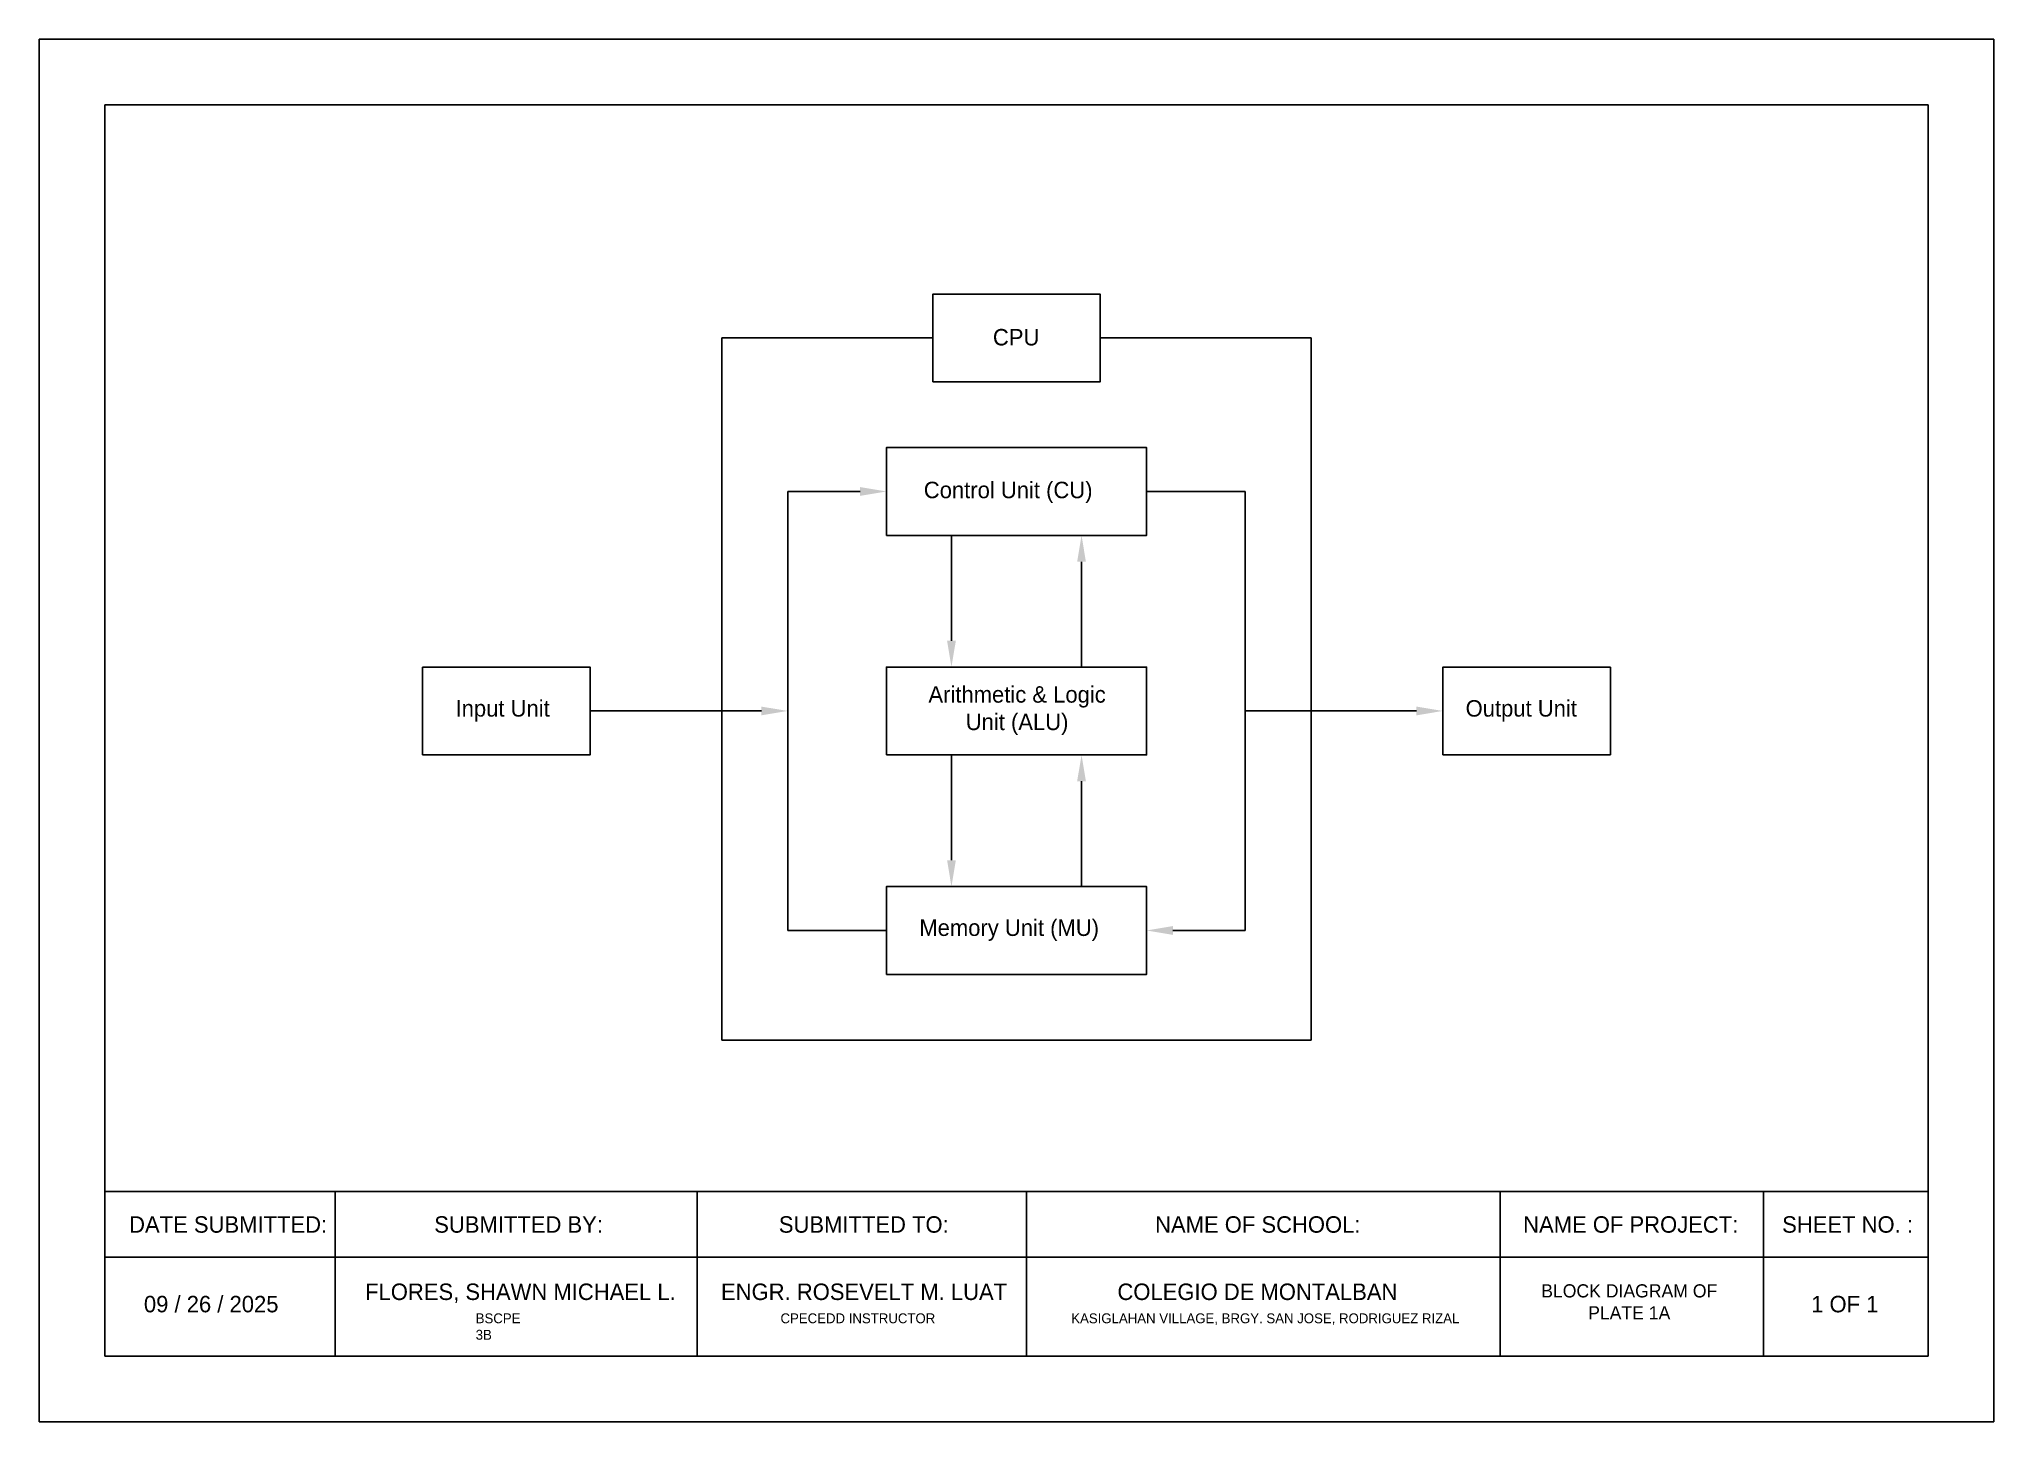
# Model space of a CAD drawing. Header units: millimetres. Extents: x 1499 to 1796, y 1757 to 1967.
import ezdxf

# ---------------------------------------------------------------- set-up
doc = ezdxf.new("R2010")
doc.units = ezdxf.units.MM
doc.styles.add('CEDD TEMP', font='GOTHIC.TTF')

msp = doc.modelspace()

# ---------------------------------------------------------------- linework, layer by layer
for p, q in [((1499.01, 1757.2), (1499.01, 1967.2)), ((1499.01, 1967.2), (1796.01, 1967.2)), ((1796.01, 1757.2), (1796.01, 1967.2)), ((1796.01, 1967.2), (1796.01, 1757.2)), ((1509.01, 1767.2), (1509.01, 1957.2)), ((1509.01, 1957.2), (1786.01, 1957.2)), ((1786.01, 1957.2), (1786.01, 1767.2)), ((1634.78, 1921.81), (1602.75, 1921.81)), ((1602.75, 1815.16), (1602.75, 1921.81)), ((1660.25, 1921.81), (1692.28, 1921.81)), ((1692.28, 1815.16), (1692.28, 1921.81)), ((1612.75, 1831.83), (1612.75, 1898.5)), ((1667.28, 1898.5), (1682.28, 1898.5)), ((1682.28, 1898.5), (1682.28, 1831.83)), ((1637.63, 1891.83), (1627.75, 1891.83)), ((1667.28, 1871.83), (1647.51, 1871.83)), ((1627.75, 1831.83), (1612.75, 1831.83)), ((1602.75, 1815.16), (1692.28, 1815.16)), ((1509.01, 1792.2), (1786.01, 1792.2)), ((1544.01, 1767.2), (1544.01, 1792.2)), ((1599.01, 1767.2), (1599.01, 1792.2)), ((1649.01, 1767.2), (1649.01, 1792.2)), ((1721.01, 1792.2), (1721.01, 1767.2)), ((1761.01, 1792.2), (1761.01, 1767.2)), ((1509.01, 1782.2), (1786.01, 1782.2)), ((1509.01, 1767.2), (1786.01, 1767.2)), ((1499.01, 1757.2), (1796.01, 1757.2))]:
    msp.add_line(p, q)
for points in [[(1634.78, 1915.17), (1634.78, 1928.45), (1660.25, 1928.45), (1660.25, 1915.17)], [(1627.75, 1891.83), (1627.75, 1905.17), (1667.28, 1905.17), (1667.28, 1891.83)], [(1557.29, 1858.52), (1557.29, 1871.81), (1582.75, 1871.81), (1582.75, 1858.52)], [(1627.75, 1858.5), (1627.75, 1871.83), (1667.28, 1871.83), (1667.28, 1858.5)], [(1712.28, 1858.52), (1712.28, 1871.81), (1737.74, 1871.81), (1737.74, 1858.52)], [(1627.75, 1825.16), (1627.75, 1838.5), (1667.28, 1838.5), (1667.28, 1825.16)]]:
    msp.add_lwpolyline(points, close=True)
at = {"linetype": 'ByBlock', "lineweight": -2}
for points in [[(1623.75, 1898.5), (1612.75, 1898.5)], [(1637.63, 1875.83), (1637.63, 1891.83)], [(1657.4, 1887.83), (1657.4, 1871.83)], [(1608.75, 1865.17), (1582.75, 1865.17)], [(1708.28, 1865.17), (1682.28, 1865.17)], [(1637.63, 1842.5), (1637.63, 1858.5)], [(1657.4, 1854.5), (1657.4, 1838.5)], [(1671.28, 1831.83), (1682.28, 1831.83)]]:
    msp.add_lwpolyline(points, dxfattribs=at)
for points in [[(1623.75, 1899.17), (1627.75, 1898.5), (1623.75, 1897.83)], [(1656.73, 1887.83), (1657.4, 1891.83), (1658.06, 1887.83)], [(1638.3, 1875.83), (1637.63, 1871.83), (1636.97, 1875.83)], [(1608.75, 1865.83), (1612.75, 1865.17), (1608.75, 1864.5)], [(1708.28, 1865.83), (1712.28, 1865.17), (1708.28, 1864.5)], [(1656.73, 1854.5), (1657.4, 1858.5), (1658.06, 1854.5)], [(1638.3, 1842.5), (1637.63, 1838.5), (1636.97, 1842.5)], [(1671.28, 1831.16), (1667.28, 1831.83), (1671.28, 1832.5)]]:
    msp.add_solid(points)

# ---------------------------------------------------------------- texts
at = {"attachment_point": 1, "style": 'CEDD TEMP'}
for s, insert, char_height, width in [('CPU', (1643.93, 1923.18), 2.5, 6.8826), ('Control Unit (CU)', (1633.43, 1899.98), 2.5, 27.8887), ('\\pxqc;Arithmetic & Logic\\PUnit (ALU)', (1632.18, 1868.93), 2.5, 30.8476), ('Input Unit', (1562.29, 1866.81), 2.5, 15.7541), ('Output Unit', (1715.75, 1866.81), 2.5, 19.165), ('Memory Unit (MU)', (1632.75, 1833.5), 2.5, 29.7412), ('DATE SUBMITTED:', (1512.69, 1788.43), 2.5, 28.8159), ('SUBMITTED BY:', (1559.05, 1788.43), 2.5, 25.4804), ('SUBMITTED TO:', (1611.4, 1788.43), 2.5, 25.9387), ('NAME OF SCHOOL:', (1668.57, 1788.43), 2.5, 34.611), ('NAME OF PROJECT:', (1724.49, 1788.43), 2.5, 34.611), ('SHEET NO. :', (1763.84, 1788.43), 2.5, 20.6874), ('09 / 26 / 2025', (1514.94, 1776.34), 2.5, 22.2004), ('FLORES, SHAWN MICHAEL L.', (1548.55, 1778.21), 2.5, 46.0991), ('ENGR. ROSEVELT M. LUAT', (1602.62, 1778.21), 2.5, 41.6548), ('COLEGIO DE MONTALBAN', (1662.85, 1778.21), 2.5, 43.8914), ('\\pxqc;BLOCK DIAGRAM OF PLATE 1A', (1726.64, 1778.1), 2, 27.9398), ('1 OF 1', (1768.25, 1776.34), 2.5, 9.7293), ('BSCPE 3B', (1565.35, 1773.68), 1.5, 9.1282), ('CPECEDD INSTRUCTOR', (1611.66, 1773.68), 1.5, 22.7057), ('KASIGLAHAN VILLAGE, BRGY. SAN JOSE, RODRIGUEZ RIZAL', (1655.83, 1773.68), 1.5, 58.2285)]:
    msp.add_mtext(s, dxfattribs=dict(at, insert=insert, char_height=char_height, width=width))

doc.saveas('drawing.dxf')
